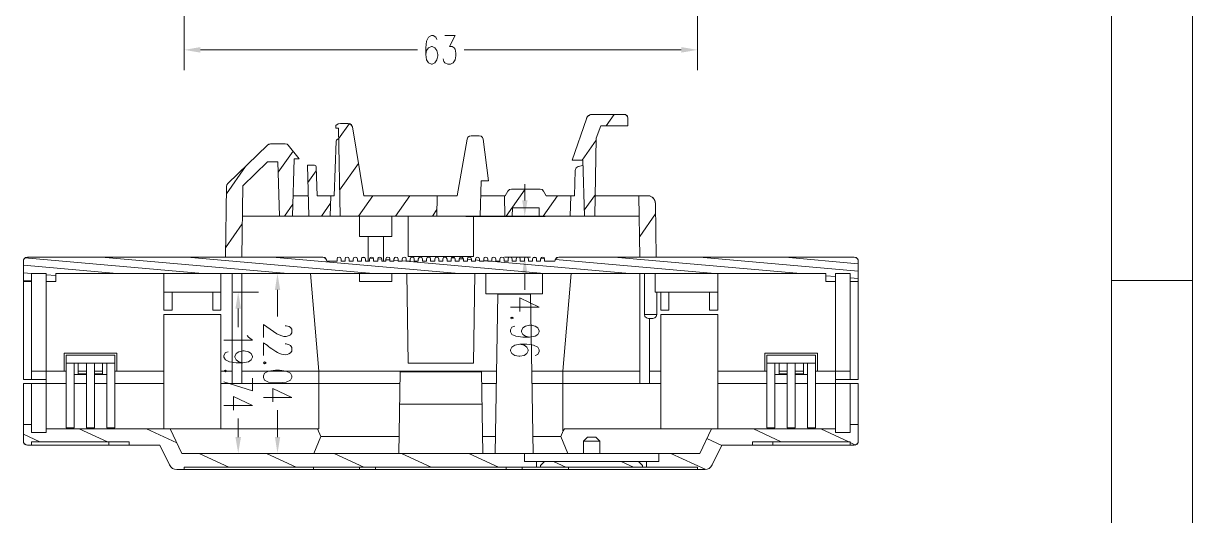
# Model space of a CAD drawing. Header units: millimetres. Extents: x 0 to 204, y 0 to 288.
# Drawn here: x 105.2 to 203.6, y 172.2 to 213.6 of the extents above; entities that cross this region are included whole.
import ezdxf

# ---------------------------------------------------------------- set-up
doc = ezdxf.new("R2010")
doc.units = ezdxf.units.MM

msp = doc.modelspace()

# ---------------------------------------------------------------- hatches: boundary and pattern name
h = msp.add_hatch(color=0)
h.dxf.hatch_style = 2
h.paths.add_polyline_path([(120.099667, 211.560833), (120.099667, 211.095167), (118.723833, 211.328)])
h = msp.add_hatch(color=0)
h.dxf.hatch_style = 2
h.paths.add_polyline_path([(160.549167, 211.560833), (160.549167, 211.095167), (161.925, 211.328)])
h = msp.add_hatch(color=0)
h.dxf.hatch_style = 2
h.paths.add_polyline_path([(147.616333, 198.670333), (147.171833, 198.670333), (147.3835, 197.315667)])
h = msp.add_hatch(color=0)
h.dxf.hatch_style = 2
h.paths.add_polyline_path([(147.616333, 192.532), (147.171833, 192.532), (147.3835, 193.907833)])
h = msp.add_hatch(color=0)
h.dxf.hatch_style = 2
h.paths.add_polyline_path([(126.8095, 191.156167), (126.365, 191.156167), (126.576667, 192.532)])
h = msp.add_hatch(color=0)
h.dxf.hatch_style = 2
h.paths.add_polyline_path([(123.5075, 189.589833), (123.041833, 189.589833), (123.274667, 190.965667)])
h = msp.add_hatch(color=0)
h.dxf.hatch_style = 2
h.paths.add_polyline_path([(123.5075, 178.794833), (123.041833, 178.794833), (123.274667, 177.419)])
h = msp.add_hatch(color=0)
h.dxf.hatch_style = 2
h.paths.add_polyline_path([(126.8095, 178.794833), (126.365, 178.794833), (126.576667, 177.419)])

# ---------------------------------------------------------------- linework, layer by layer
at = {"color": 0, "lineweight": 0}
for points in [[(203.581, 287.930167), (203.581, 0)], [(196.744167, 281.093333), (196.744167, 6.836833)], [(118.723833, 227.499333), (118.723833, 209.6135)], [(161.925, 227.499333), (161.925, 209.6135)], [(139.975167, 212.195833), (139.911667, 212.4075), (139.678833, 212.5345), (139.530667, 212.5345), (139.297833, 212.4075), (139.1285, 212.068833), (139.065, 211.497333), (139.065, 210.925833), (139.1285, 210.481333), (139.297833, 210.2485), (139.530667, 210.1215), (139.594167, 210.1215), (139.827, 210.2485), (139.975167, 210.481333), (140.059833, 210.82), (140.059833, 210.925833), (139.975167, 211.2645), (139.827, 211.497333), (139.594167, 211.624333), (139.530667, 211.624333), (139.297833, 211.497333), (139.1285, 211.2645), (139.065, 210.925833)], [(140.673667, 212.5345), (141.520333, 212.5345), (141.054667, 211.624333), (141.2875, 211.624333), (141.435667, 211.497333), (141.520333, 211.3915), (141.583833, 211.052833), (141.583833, 210.82), (141.520333, 210.481333), (141.351, 210.2485), (141.139333, 210.1215), (140.9065, 210.1215), (140.673667, 210.2485), (140.589, 210.354333), (140.5255, 210.587167)], [(120.099667, 211.328), (138.3665, 211.328)], [(160.549167, 211.328), (142.282333, 211.328)], [(153.289, 197.358), (152.4, 197.358), (152.273, 202.057), (151.362833, 202.057), (152.569333, 205.528333), (152.569333, 205.570667), (152.611667, 205.655333), (152.678209, 205.735634), (152.759833, 205.8035), (152.802167, 205.824667), (152.8445, 205.845833), (152.865667, 205.867), (152.908, 205.888167), (152.950333, 205.888167), (152.992667, 205.909333), (155.723167, 205.909333)], [(153.077333, 205.909333), (152.865667, 205.867), (152.675167, 205.74), (152.569333, 205.528333)], [(153.077333, 205.909333), (155.723167, 205.909333)], [(154.918833, 205.909333), (154.2415, 204.935667)], [(156.061833, 205.570667), (156.061833, 205.655333), (156.040667, 205.697667), (156.0195, 205.718833), (156.0195, 205.761167), (155.998333, 205.782333), (155.977167, 205.8035), (155.934833, 205.824667), (155.913667, 205.845833), (155.8925, 205.867), (155.850167, 205.888167), (155.829, 205.888167), (155.786667, 205.909333), (155.723167, 205.909333)], [(156.061833, 205.570667), (156.0195, 205.74), (155.8925, 205.867), (155.723167, 205.909333)], [(131.699, 205.105), (131.487333, 204.978)], [(131.487333, 204.745167), (131.487333, 204.978)], [(131.720167, 204.745167), (131.487333, 204.745167)], [(131.868333, 205.147333), (131.699, 205.105)], [(132.630333, 205.147333), (131.720167, 203.856167)], [(131.720167, 204.745167), (131.847167, 197.358)], [(131.868333, 205.147333), (132.5245, 205.147333)], [(132.884333, 204.872167), (132.820833, 205.020333), (132.693833, 205.105), (132.5245, 205.147333)], [(133.836833, 199.0725), (132.884333, 204.872167)], [(151.362833, 202.057), (152.569333, 205.528333)], [(156.061833, 205.570667), (156.061833, 204.935667), (153.775833, 204.935667), (153.394833, 203.8985), (153.289, 197.358)], [(153.775833, 204.935667), (153.394833, 203.8985)], [(153.775833, 204.935667), (156.061833, 204.935667)], [(156.061833, 204.935667), (156.061833, 205.570667)], [(131.720167, 203.835), (131.6355, 203.813833), (131.550833, 203.750333), (131.5085, 203.6445)], [(142.536333, 203.835), (141.710833, 199.0725)], [(142.875, 204.110167), (142.726833, 204.089), (142.599833, 203.983167), (142.536333, 203.835)], [(142.875, 204.110167), (143.552333, 204.110167)], [(143.891, 203.813833), (143.8275, 203.962), (143.721667, 204.067833), (143.552333, 204.110167)], [(143.891, 203.813833), (144.3355, 200.321333)], [(153.394833, 203.729167), (152.2095, 202.057)], [(153.394833, 203.8985), (153.289, 197.358)], [(122.406833, 200.0885), (125.751167, 203.327), (125.857, 203.3905), (125.984, 203.432833), (127.232833, 203.432833)], [(122.406833, 200.0885), (125.751167, 203.327)], [(125.984, 203.432833), (125.751167, 203.327)], [(125.984, 203.432833), (127.232833, 203.432833)], [(127.889, 202.819), (126.640167, 201.041)], [(127.486833, 203.305833), (127.381, 203.3905), (127.232833, 203.432833)], [(127.486833, 203.305833), (127.381, 203.3905), (127.232833, 203.432833)], [(127.486833, 203.305833), (128.397, 202.184), (127.973667, 202.184), (127.846667, 197.358)], [(128.397, 202.184), (127.486833, 203.305833)], [(131.5085, 203.6445), (131.360333, 199.0725)], [(127.846667, 197.358), (126.746, 197.358), (126.619, 201.908833), (125.751167, 201.908833), (123.676833, 199.898), (123.571, 193.907833), (122.195167, 193.907833), (122.301, 199.855667)], [(123.571, 193.907833), (123.676833, 199.898), (125.751167, 201.908833)], [(125.751167, 201.908833), (126.619, 201.908833)], [(126.619, 201.908833), (126.746, 197.358)], [(127.846667, 197.358), (127.973667, 202.184)], [(127.973667, 202.184), (128.397, 202.184)], [(133.392333, 201.781833), (131.804833, 199.538167)], [(152.273, 202.057), (151.362833, 202.057)], [(152.273, 202.057), (152.4, 197.358)], [(123.8885, 201.527833), (122.279833, 199.241833)], [(129.116667, 201.633667), (129.688167, 201.633667)], [(129.116667, 201.633667), (129.2225, 197.358)], [(129.836333, 201.168), (129.137833, 200.173167)], [(129.836333, 201.506667), (129.794, 201.591333), (129.688167, 201.633667)], [(129.921, 199.0725), (129.836333, 201.506667)], [(151.638, 201.189167), (151.5745, 199.0725)], [(151.892, 201.527833), (151.722667, 201.400833), (151.638, 201.189167)], [(151.892, 201.527833), (152.273, 201.6125)], [(122.195167, 193.907833), (122.301, 199.855667)], [(122.406833, 200.0885), (122.322167, 199.982667), (122.301, 199.855667)], [(122.406833, 200.0885), (122.322167, 199.982667), (122.301, 199.855667)], [(143.637, 197.358), (143.721667, 200.321333)], [(144.3355, 200.321333), (143.721667, 200.321333)], [(147.3835, 198.670333), (147.3835, 200.046167)], [(127.889, 199.0725), (129.180167, 199.0725)], [(129.921, 199.0725), (131.360333, 199.0725)], [(131.021667, 197.358), (131.064, 199.0725)], [(134.598833, 199.0725), (133.392333, 197.358)], [(133.836833, 199.0725), (141.710833, 199.0725)], [(137.710333, 199.0725), (136.503833, 197.358)], [(139.975167, 197.358), (140.0175, 199.0725)], [(143.679333, 199.0725), (145.7325, 199.0725)], [(145.669, 199.0725), (145.711333, 197.358)], [(145.7325, 199.0725), (145.965333, 199.4535)], [(147.425833, 199.622833), (145.817167, 197.358)], [(146.261667, 199.622833), (146.092333, 199.5805), (145.965333, 199.4535)], [(146.261667, 199.622833), (148.674667, 199.622833)], [(148.971, 199.4535), (148.844, 199.5805), (148.674667, 199.622833)], [(150.135167, 199.0725), (148.928667, 197.358)], [(149.182667, 199.0725), (148.971, 199.4535)], [(149.182667, 199.0725), (151.5745, 199.0725)], [(151.214667, 197.358), (151.257, 199.0725)], [(153.331333, 199.178333), (152.378833, 197.844833)], [(153.310167, 199.0725), (157.691667, 199.0725)], [(158.453667, 193.907833), (157.077833, 193.907833), (156.993167, 199.0725), (157.691667, 199.0725)], [(156.993167, 199.0725), (157.077833, 193.907833)], [(158.390167, 198.395167), (158.326667, 198.670333), (158.1785, 198.882), (157.945667, 199.030167), (157.691667, 199.0725)], [(158.390167, 198.395167), (158.347833, 198.606833), (158.242, 198.797333), (158.093833, 198.9455), (157.903333, 199.051333), (157.691667, 199.0725)], [(127.867833, 198.352833), (127.169333, 197.358)], [(131.042833, 198.4375), (130.280833, 197.358)], [(139.996333, 197.908333), (139.615333, 197.358)], [(146.325167, 197.358), (146.346333, 198.0565)], [(146.346333, 198.0565), (148.59, 198.0565)], [(148.59, 198.0565), (148.611167, 197.358)], [(158.390167, 198.395167), (158.453667, 193.907833)], [(158.390167, 198.395167), (158.453667, 193.907833)], [(123.6345, 197.358), (157.014333, 197.358)], [(133.477, 197.358), (133.477, 195.6435)], [(136.2075, 197.358), (136.2075, 195.6435)], [(137.583333, 197.358), (137.583333, 193.971333)], [(142.4305, 197.315667), (149.098, 197.315667)], [(143.0655, 197.358), (143.0655, 193.971333)], [(158.390167, 197.5485), (157.056667, 195.6435)], [(123.613333, 196.701833), (122.195167, 194.691)], [(136.2075, 195.6435), (133.477, 195.6435)], [(134.196667, 195.6435), (134.196667, 193.569167)], [(135.487833, 195.6435), (135.487833, 193.569167)], [(175.4505, 193.569167), (175.4505, 191.854667), (174.773167, 191.854667), (174.773167, 192.532), (173.5455, 192.532), (173.5455, 191.854667), (172.72, 191.854667), (172.72, 192.532), (107.928833, 192.532), (107.928833, 191.854667), (107.103333, 191.854667), (107.103333, 192.532), (105.875667, 192.532), (105.875667, 191.854667), (105.198333, 191.854667), (105.198333, 193.569167), (105.2195, 193.696167), (105.283, 193.802), (105.41, 193.886667), (105.537, 193.907833)], [(105.537, 193.907833), (105.367667, 193.8655), (105.240667, 193.7385), (105.198333, 193.569167)], [(105.325333, 193.844333), (120.269, 192.532)], [(105.537, 193.907833), (130.386667, 193.907833)], [(105.537, 193.907833), (130.386667, 193.907833)], [(111.781167, 193.907833), (127.4445, 192.532)], [(118.977833, 193.907833), (134.641167, 192.532)], [(126.153333, 193.907833), (141.837833, 192.532)], [(130.725333, 193.569167), (130.704167, 193.696167), (130.6195, 193.802), (130.513667, 193.886667), (130.386667, 193.907833)], [(130.725333, 193.569167), (130.683, 193.7385), (130.556, 193.8655), (130.386667, 193.907833)], [(130.725333, 193.569167), (131.593167, 193.569167), (131.593167, 193.7385), (131.6355, 193.8655), (131.7625, 193.907833), (131.868333, 193.8655), (131.931833, 193.7385), (131.931833, 193.569167), (132.2705, 193.569167), (132.2705, 193.7385), (132.312833, 193.8655), (132.439833, 193.907833), (132.566833, 193.8655), (132.609167, 193.7385), (132.609167, 193.569167), (132.947833, 193.569167), (132.947833, 193.7385), (133.011333, 193.8655), (133.117167, 193.907833), (133.244167, 193.8655), (133.307667, 193.7385), (133.307667, 193.569167), (133.646333, 193.569167), (133.646333, 193.7385), (133.688667, 193.8655), (133.815667, 193.907833), (133.942667, 193.8655), (133.985, 193.7385), (133.985, 193.569167), (134.323667, 193.569167), (134.323667, 193.7385), (134.387167, 193.8655), (134.493, 193.907833), (134.62, 193.8655), (134.662333, 193.7385), (134.662333, 193.569167), (135.022167, 193.569167), (135.022167, 193.7385), (135.0645, 193.8655), (135.1915, 193.907833), (135.297333, 193.8655), (135.360833, 193.7385), (135.360833, 193.569167), (135.6995, 193.569167), (135.6995, 193.7385), (135.741833, 193.8655), (135.868833, 193.907833), (135.995833, 193.8655), (136.038167, 193.7385), (136.038167, 193.569167), (136.376833, 193.569167), (136.376833, 193.7385), (136.440333, 193.8655), (136.546167, 193.907833), (136.673167, 193.8655), (136.736667, 193.7385), (136.736667, 193.569167), (137.075333, 193.569167), (137.075333, 193.7385), (137.117667, 193.8655), (137.244667, 193.907833), (137.371667, 193.8655), (137.414, 193.7385), (137.414, 193.569167), (137.752667, 193.569167), (137.752667, 193.7385), (137.795, 193.8655), (137.922, 193.907833), (138.049, 193.8655), (138.091333, 193.7385), (138.091333, 193.569167), (138.43, 193.569167), (138.43, 193.7385), (138.4935, 193.8655), (138.6205, 193.907833), (138.726333, 193.8655), (138.789833, 193.7385), (138.789833, 193.569167), (139.1285, 193.569167), (139.1285, 193.7385), (139.170833, 193.8655), (139.297833, 193.907833), (139.424833, 193.8655), (139.467167, 193.7385), (139.467167, 193.569167), (139.805833, 193.569167), (139.805833, 193.7385), (139.869333, 193.8655), (139.975167, 193.907833), (140.102167, 193.8655), (140.1445, 193.7385), (140.1445, 193.569167), (140.504333, 193.569167), (140.504333, 193.7385), (140.546667, 193.8655), (140.673667, 193.907833), (140.7795, 193.8655), (140.843, 193.7385), (140.843, 193.569167), (141.181667, 193.569167), (141.181667, 193.7385), (141.224, 193.8655), (141.351, 193.907833), (141.478, 193.8655), (141.520333, 193.7385), (141.520333, 193.569167), (141.859, 193.569167), (141.859, 193.7385), (141.9225, 193.8655), (142.0495, 193.907833), (142.155333, 193.8655), (142.218833, 193.7385), (142.218833, 193.569167), (142.5575, 193.569167), (142.5575, 193.7385), (142.599833, 193.8655), (142.726833, 193.907833), (142.853833, 193.8655), (142.896167, 193.7385), (142.896167, 193.569167), (143.234833, 193.569167), (143.234833, 193.7385), (143.298333, 193.8655), (143.404167, 193.907833), (143.531167, 193.8655), (143.5735, 193.7385), (143.5735, 193.569167), (143.933333, 193.569167), (143.933333, 193.7385), (143.975667, 193.8655), (144.102667, 193.907833), (144.2085, 193.8655), (144.272, 193.7385), (144.272, 193.569167), (144.610667, 193.569167), (144.610667, 193.7385), (144.653, 193.8655), (144.78, 193.907833), (144.907, 193.8655), (144.949333, 193.7385), (144.949333, 193.569167), (145.288, 193.569167), (145.288, 193.7385), (145.3515, 193.8655), (145.457333, 193.907833), (145.584333, 193.8655), (145.647833, 193.7385), (145.647833, 193.569167), (145.9865, 193.569167), (145.9865, 193.7385), (146.028833, 193.8655), (146.155833, 193.907833), (146.282833, 193.8655), (146.325167, 193.7385), (146.325167, 193.569167), (146.663833, 193.569167), (146.663833, 193.7385), (146.706167, 193.8655), (146.833167, 193.907833), (146.960167, 193.8655), (147.0025, 193.7385), (147.0025, 193.569167), (147.362333, 193.569167), (147.362333, 193.7385), (147.404667, 193.8655), (147.531667, 193.907833), (147.6375, 193.8655), (147.701, 193.7385), (147.701, 193.569167), (148.039667, 193.569167), (148.039667, 193.7385), (148.082, 193.8655), (148.209, 193.907833), (148.336, 193.8655), (148.378333, 193.7385), (148.378333, 193.569167), (148.717, 193.569167), (148.717, 193.7385), (148.7805, 193.8655), (148.886333, 193.907833), (149.013333, 193.8655), (149.055667, 193.7385), (149.055667, 193.569167), (149.9235, 193.569167), (149.944667, 193.696167), (150.029333, 193.802), (150.135167, 193.886667), (150.262167, 193.907833), (175.111833, 193.907833)], [(131.931833, 193.7385), (131.868333, 193.8655), (131.7625, 193.907833), (131.6355, 193.8655), (131.593167, 193.7385)], [(132.609167, 193.7385), (132.566833, 193.8655), (132.439833, 193.907833), (132.312833, 193.8655), (132.2705, 193.7385)], [(133.307667, 193.7385), (133.244167, 193.8655), (133.117167, 193.907833), (133.011333, 193.8655), (132.947833, 193.7385)], [(133.985, 193.7385), (133.942667, 193.8655), (133.815667, 193.907833), (133.688667, 193.8655), (133.646333, 193.7385)], [(133.709833, 193.8655), (133.942667, 193.8655)], [(134.662333, 193.7385), (134.62, 193.8655), (134.493, 193.907833), (134.387167, 193.8655), (134.323667, 193.7385)], [(134.344833, 193.823167), (134.662333, 193.802)], [(135.360833, 193.7385), (135.297333, 193.8655), (135.1915, 193.907833), (135.0645, 193.8655), (135.022167, 193.7385)], [(136.038167, 193.7385), (135.995833, 193.8655), (135.868833, 193.907833), (135.741833, 193.8655), (135.6995, 193.7385)], [(136.736667, 193.7385), (136.673167, 193.8655), (136.546167, 193.907833), (136.440333, 193.8655), (136.376833, 193.7385)], [(137.414, 193.7385), (137.371667, 193.8655), (137.244667, 193.907833), (137.117667, 193.8655), (137.075333, 193.7385)], [(143.0655, 193.971333), (137.583333, 193.971333)], [(138.091333, 193.7385), (138.049, 193.8655), (137.922, 193.907833), (137.795, 193.8655), (137.752667, 193.7385)], [(138.789833, 193.7385), (138.726333, 193.8655), (138.6205, 193.907833), (138.4935, 193.8655), (138.43, 193.7385)], [(139.467167, 193.7385), (139.424833, 193.8655), (139.297833, 193.907833), (139.170833, 193.8655), (139.1285, 193.7385)], [(140.1445, 193.7385), (140.102167, 193.8655), (139.975167, 193.907833), (139.869333, 193.8655), (139.805833, 193.7385)], [(140.843, 193.7385), (140.7795, 193.8655), (140.673667, 193.907833), (140.546667, 193.8655), (140.504333, 193.7385)], [(140.610167, 193.907833), (140.737167, 193.886667)], [(141.520333, 193.7385), (141.478, 193.8655), (141.351, 193.907833), (141.224, 193.8655), (141.181667, 193.7385)], [(141.224, 193.844333), (141.499167, 193.823167)], [(142.218833, 193.7385), (142.155333, 193.8655), (142.0495, 193.907833), (141.9225, 193.8655), (141.859, 193.7385)], [(142.896167, 193.7385), (142.853833, 193.8655), (142.726833, 193.907833), (142.599833, 193.8655), (142.5575, 193.7385)], [(143.5735, 193.7385), (143.531167, 193.8655), (143.404167, 193.907833), (143.298333, 193.8655), (143.234833, 193.7385)], [(144.272, 193.7385), (144.2085, 193.8655), (144.102667, 193.907833), (143.975667, 193.8655), (143.933333, 193.7385)], [(144.949333, 193.7385), (144.907, 193.8655), (144.78, 193.907833), (144.653, 193.8655), (144.610667, 193.7385)], [(145.647833, 193.7385), (145.584333, 193.8655), (145.457333, 193.907833), (145.3515, 193.8655), (145.288, 193.7385)], [(147.870333, 193.907833), (145.669, 193.907833)], [(146.325167, 193.7385), (146.282833, 193.8655), (146.155833, 193.907833), (146.028833, 193.8655), (145.9865, 193.7385)], [(147.0025, 193.7385), (146.960167, 193.8655), (146.833167, 193.907833), (146.706167, 193.8655), (146.663833, 193.7385)], [(147.701, 193.7385), (147.6375, 193.8655), (147.531667, 193.907833), (147.404667, 193.8655), (147.362333, 193.7385)], [(148.378333, 193.7385), (148.336, 193.8655), (148.209, 193.907833), (148.082, 193.8655), (148.039667, 193.7385)], [(148.103167, 193.8655), (148.336, 193.844333)], [(149.055667, 193.7385), (149.013333, 193.8655), (148.886333, 193.907833), (148.7805, 193.8655), (148.717, 193.7385)], [(148.738167, 193.823167), (149.055667, 193.780833)], [(150.262167, 193.907833), (150.092833, 193.8655), (149.965833, 193.7385), (149.9235, 193.569167)], [(150.262167, 193.907833), (175.111833, 193.907833)], [(154.918833, 193.907833), (170.582167, 192.532)], [(162.094333, 193.907833), (175.4505, 192.743667)], [(169.291, 193.907833), (175.4505, 193.3575)], [(175.4505, 193.569167), (175.429333, 193.696167), (175.365833, 193.802), (175.238833, 193.886667), (175.111833, 193.907833)], [(175.4505, 193.569167), (175.408167, 193.7385), (175.281167, 193.8655), (175.111833, 193.907833)], [(105.198333, 193.569167), (105.198333, 183.620833)], [(105.198333, 193.2305), (113.072333, 192.532)], [(130.725333, 193.569167), (131.593167, 193.569167)], [(131.593167, 193.7385), (131.593167, 193.569167)], [(131.931833, 193.7385), (131.931833, 193.569167)], [(131.931833, 193.569167), (132.2705, 193.569167)], [(132.2705, 193.7385), (132.2705, 193.569167)], [(132.609167, 193.7385), (132.609167, 193.569167)], [(132.609167, 193.569167), (132.947833, 193.569167)], [(132.947833, 193.7385), (132.947833, 193.569167)], [(133.307667, 193.7385), (133.307667, 193.569167)], [(133.307667, 193.569167), (133.646333, 193.569167)], [(133.646333, 193.7385), (133.646333, 193.569167)], [(133.985, 193.7385), (133.985, 193.569167)], [(133.985, 193.569167), (134.323667, 193.569167)], [(134.323667, 193.7385), (134.323667, 193.569167)], [(134.662333, 193.7385), (134.662333, 193.569167)], [(134.662333, 193.569167), (135.022167, 193.569167)], [(135.022167, 193.759667), (135.360833, 193.7385)], [(135.022167, 193.7385), (135.022167, 193.569167)], [(135.360833, 193.7385), (135.360833, 193.569167)], [(135.360833, 193.569167), (135.6995, 193.569167)], [(135.6995, 193.7385), (135.6995, 193.569167)], [(135.6995, 193.696167), (136.038167, 193.675)], [(136.038167, 193.7385), (136.038167, 193.569167)], [(136.038167, 193.569167), (136.376833, 193.569167)], [(136.376833, 193.7385), (136.376833, 193.569167)], [(136.376833, 193.632667), (136.736667, 193.6115)], [(136.736667, 193.7385), (136.736667, 193.569167)], [(136.736667, 193.569167), (137.075333, 193.569167)], [(137.075333, 193.7385), (137.075333, 193.569167)], [(137.075333, 193.590333), (149.013333, 192.532)], [(137.414, 193.7385), (137.414, 193.569167)], [(137.414, 193.569167), (137.752667, 193.569167)], [(137.752667, 193.7385), (137.752667, 193.569167)], [(138.091333, 193.7385), (138.091333, 193.569167)], [(138.091333, 193.569167), (138.43, 193.569167)], [(138.43, 193.7385), (138.43, 193.569167)], [(138.789833, 193.7385), (138.789833, 193.569167)], [(138.789833, 193.569167), (139.1285, 193.569167)], [(139.1285, 193.7385), (139.1285, 193.569167)], [(139.467167, 193.7385), (139.467167, 193.569167)], [(139.467167, 193.569167), (139.805833, 193.569167)], [(139.805833, 193.7385), (139.805833, 193.569167)], [(140.1445, 193.7385), (140.1445, 193.569167)], [(140.1445, 193.569167), (140.504333, 193.569167)], [(140.504333, 193.7385), (140.504333, 193.569167)], [(140.843, 193.7385), (140.843, 193.569167)], [(140.843, 193.569167), (141.181667, 193.569167)], [(141.181667, 193.7385), (141.181667, 193.569167)], [(141.520333, 193.7385), (141.520333, 193.569167)], [(141.520333, 193.569167), (141.859, 193.569167)], [(141.859, 193.7385), (141.859, 193.569167)], [(141.880167, 193.780833), (142.218833, 193.759667)], [(142.218833, 193.7385), (142.218833, 193.569167)], [(142.218833, 193.569167), (142.5575, 193.569167)], [(142.5575, 193.7385), (142.896167, 193.696167)], [(142.5575, 193.7385), (142.5575, 193.569167)], [(142.896167, 193.7385), (142.896167, 193.569167)], [(142.896167, 193.569167), (143.234833, 193.569167)], [(143.234833, 193.7385), (143.234833, 193.569167)], [(143.234833, 193.675), (143.5735, 193.632667)], [(143.5735, 193.7385), (143.5735, 193.569167)], [(143.5735, 193.569167), (143.933333, 193.569167)], [(143.933333, 193.7385), (143.933333, 193.569167)], [(143.933333, 193.6115), (144.272, 193.590333)], [(144.272, 193.7385), (144.272, 193.569167)], [(144.272, 193.569167), (144.610667, 193.569167)], [(144.441333, 193.569167), (156.21, 192.532)], [(144.610667, 193.7385), (144.610667, 193.569167)], [(144.949333, 193.7385), (144.949333, 193.569167)], [(144.949333, 193.569167), (145.288, 193.569167)], [(145.288, 193.7385), (145.288, 193.569167)], [(145.647833, 193.7385), (145.647833, 193.569167)], [(145.647833, 193.569167), (145.9865, 193.569167)], [(145.9865, 193.7385), (145.9865, 193.569167)], [(146.325167, 193.7385), (146.325167, 193.569167)], [(146.325167, 193.569167), (146.663833, 193.569167)], [(146.663833, 193.7385), (146.663833, 193.569167)], [(147.0025, 193.7385), (147.0025, 193.569167)], [(147.0025, 193.569167), (147.362333, 193.569167)], [(147.362333, 193.7385), (147.362333, 193.569167)], [(147.701, 193.7385), (147.701, 193.569167)], [(147.701, 193.569167), (148.039667, 193.569167)], [(148.039667, 193.7385), (148.039667, 193.569167)], [(148.378333, 193.7385), (148.378333, 193.569167)], [(148.378333, 193.569167), (148.717, 193.569167)], [(148.717, 193.7385), (148.717, 193.569167)], [(149.055667, 193.7385), (149.055667, 193.569167)], [(149.055667, 193.569167), (149.9235, 193.569167)], [(149.965833, 193.717333), (163.3855, 192.532)], [(175.4505, 193.569167), (175.4505, 183.620833)], [(105.198333, 192.5955), (105.875667, 192.532)], [(105.198333, 191.9605), (105.875667, 191.918167)], [(105.198333, 191.854667), (105.875667, 191.854667)], [(105.875667, 192.532), (105.875667, 183.620833)], [(105.875667, 192.532), (107.103333, 192.532)], [(107.103333, 192.532), (107.103333, 179.175833)], [(107.103333, 192.426167), (107.928833, 192.362667)], [(107.103333, 191.854667), (107.928833, 191.854667)], [(107.928833, 192.532), (107.928833, 191.854667)], [(107.928833, 192.532), (172.72, 192.532)], [(117.009333, 192.532), (117.009333, 189.441667)], [(121.814167, 192.532), (121.814167, 189.441667)], [(121.898833, 192.532), (128.291167, 192.532)], [(122.766667, 192.532), (122.766667, 183.282167)], [(123.592167, 192.532), (123.592167, 183.282167)], [(130.048, 184.319333), (129.3495, 192.532)], [(133.477, 192.532), (133.477, 191.854667)], [(136.2075, 191.854667), (133.477, 191.854667)], [(136.2075, 192.532), (136.2075, 191.854667)], [(137.456333, 192.532), (137.583333, 184.996667)], [(143.1925, 192.532), (143.0655, 184.996667)], [(144.102667, 192.532), (144.102667, 190.8175)], [(147.3835, 192.532), (147.3835, 191.156167)], [(148.886333, 192.532), (148.886333, 190.8175)], [(150.600833, 184.319333), (151.299333, 192.532)], [(157.056667, 192.532), (157.056667, 183.282167)], [(157.458833, 192.532), (157.458833, 189.103)], [(158.369, 192.532), (158.369, 190.965667)], [(163.6395, 192.532), (163.6395, 189.441667)], [(172.72, 192.532), (172.72, 191.854667)], [(172.72, 192.3415), (173.5455, 192.278)], [(172.72, 191.854667), (173.5455, 191.854667)], [(173.5455, 192.532), (174.773167, 192.532)], [(173.5455, 192.532), (173.5455, 179.175833)], [(174.773167, 192.532), (174.773167, 183.620833)], [(174.773167, 192.172167), (175.4505, 192.108667)], [(174.773167, 191.854667), (175.4505, 191.854667)], [(196.744167, 191.9605), (203.581, 191.9605)], [(121.814167, 190.965667), (117.009333, 190.965667)], [(117.707833, 189.441667), (117.707833, 190.965667)], [(121.136833, 189.441667), (121.136833, 190.965667)], [(122.851333, 190.965667), (124.989167, 190.965667)], [(126.576667, 191.156167), (126.576667, 188.9125)], [(163.6395, 190.965667), (158.369, 190.965667)], [(158.496, 190.965667), (158.496, 189.103)], [(158.834667, 189.441667), (158.834667, 190.965667)], [(159.512, 189.441667), (159.512, 190.965667)], [(162.941, 189.441667), (162.941, 190.965667)], [(148.886333, 190.8175), (144.102667, 190.8175)], [(144.885833, 177.419), (145.118667, 190.796333)], [(145.118667, 190.796333), (147.870333, 190.796333)], [(148.59, 189.716833), (146.981333, 190.478833), (146.981333, 189.335833)], [(148.103167, 177.419), (147.870333, 190.796333)], [(117.009333, 189.441667), (117.707833, 189.441667)], [(117.009333, 179.493333), (117.009333, 189.081833)], [(117.009333, 189.081833), (121.814167, 189.081833)], [(121.136833, 189.441667), (121.814167, 189.441667)], [(121.814167, 179.493333), (121.814167, 189.081833)], [(123.274667, 189.589833), (123.274667, 188.0235)], [(148.59, 189.716833), (146.198167, 189.716833)], [(158.496, 189.103), (157.458833, 189.103)], [(157.458833, 189.103), (157.501167, 188.933667), (157.628167, 188.806667), (157.7975, 188.764333)], [(158.157333, 188.764333), (158.326667, 188.806667), (158.453667, 188.933667), (158.496, 189.103)], [(159.512, 189.441667), (158.834667, 189.441667)], [(158.834667, 189.081833), (163.6395, 189.081833)], [(158.834667, 179.493333), (158.834667, 189.081833)], [(163.6395, 189.441667), (162.941, 189.441667)], [(163.6395, 179.493333), (163.6395, 189.081833)], [(127.211667, 188.1505), (127.3175, 188.1505), (127.550333, 188.087), (127.677333, 188.002333), (127.783167, 187.854167), (127.783167, 187.536667), (127.677333, 187.3885), (127.550333, 187.325), (127.3175, 187.240333), (127.105833, 187.240333), (126.873, 187.325), (126.534333, 187.473167), (125.391333, 188.235167), (125.391333, 187.155667)], [(147.785667, 187.198), (147.447, 187.2615), (147.214167, 187.409667), (147.108333, 187.6425), (147.108333, 187.727167), (147.214167, 187.96), (147.447, 188.108167), (147.785667, 188.192833), (147.912667, 188.192833), (148.251333, 188.108167), (148.484167, 187.96), (148.59, 187.727167), (148.59, 187.6425), (148.484167, 187.409667), (148.251333, 187.2615), (147.785667, 187.198), (147.214167, 187.198), (146.642667, 187.2615), (146.304, 187.409667), (146.198167, 187.6425), (146.198167, 187.790667), (146.304, 188.0235), (146.536833, 188.108167)], [(158.157333, 188.764333), (157.7975, 188.764333)], [(157.882167, 188.764333), (157.882167, 183.282167)], [(124.0155, 187.325), (124.1425, 187.176833), (124.481167, 186.944), (122.068167, 186.944)], [(123.676833, 185.039), (123.338167, 185.1025), (123.105333, 185.271833), (122.9995, 185.504667), (122.9995, 185.568167), (123.105333, 185.801), (123.338167, 185.949167), (123.676833, 186.033833), (123.782667, 186.033833), (124.1425, 185.949167), (124.354167, 185.801), (124.481167, 185.568167), (124.481167, 185.504667), (124.354167, 185.271833), (124.1425, 185.1025), (123.676833, 185.039), (123.105333, 185.039), (122.533833, 185.1025), (122.195167, 185.271833), (122.068167, 185.504667), (122.068167, 185.652833), (122.195167, 185.885667), (122.428, 185.949167)], [(127.211667, 186.6265), (127.3175, 186.6265), (127.550333, 186.541833), (127.677333, 186.478333), (127.783167, 186.330167), (127.783167, 186.012667), (127.677333, 185.8645), (127.540074, 185.776863), (127.394029, 185.72677), (127.240919, 185.710191), (127.082467, 185.723097), (126.920396, 185.761458), (126.756428, 185.821247), (126.592286, 185.898433), (126.429691, 185.988986), (126.270366, 186.088879), (126.116033, 186.194082), (125.968416, 186.300565), (125.829235, 186.4043), (125.700214, 186.501256), (125.583076, 186.587406), (125.479541, 186.658719), (125.391333, 186.711167), (125.391333, 185.631667)], [(148.251333, 185.652833), (148.484167, 185.7375), (148.59, 185.970333), (148.59, 186.1185), (148.484167, 186.351333), (148.124333, 186.4995), (147.552833, 186.584167), (146.981333, 186.584167), (146.536833, 186.4995), (146.304, 186.351333), (146.198167, 186.1185), (146.198167, 186.033833), (146.304, 185.801), (146.536833, 185.652833), (146.8755, 185.589333), (146.981333, 185.589333), (147.341167, 185.652833), (147.552833, 185.801), (147.679833, 186.033833), (147.679833, 186.1185), (147.552833, 186.351333), (147.341167, 186.4995), (146.981333, 186.584167)], [(108.627333, 184.319333), (108.627333, 185.843333)], [(108.627333, 185.843333), (113.072333, 185.843333)], [(108.796667, 179.556833), (108.796667, 185.674)], [(108.796667, 185.674), (112.903, 185.674)], [(108.796667, 184.996667), (112.903, 184.996667)], [(109.474, 179.556833), (109.474, 184.996667)], [(109.812667, 184.996667), (109.812667, 184.107667)], [(110.511167, 179.556833), (110.511167, 184.996667)], [(111.1885, 179.556833), (111.1885, 184.996667)], [(111.865833, 184.996667), (111.865833, 184.107667)], [(112.225667, 179.556833), (112.225667, 184.996667)], [(112.903, 179.556833), (112.903, 185.674)], [(113.072333, 185.843333), (113.072333, 184.319333)], [(143.0655, 184.996667), (137.583333, 184.996667)], [(167.5765, 185.843333), (172.0215, 185.843333)], [(167.5765, 184.319333), (167.5765, 185.843333)], [(167.745833, 185.674), (171.852167, 185.674)], [(167.745833, 185.674), (167.745833, 179.556833)], [(167.745833, 184.996667), (171.852167, 184.996667)], [(168.423167, 184.996667), (168.423167, 179.556833)], [(168.783, 184.996667), (168.783, 184.107667)], [(169.460333, 184.996667), (169.460333, 179.556833)], [(170.137667, 184.996667), (170.137667, 179.556833)], [(170.836167, 184.996667), (170.836167, 184.107667)], [(171.174833, 184.996667), (171.174833, 179.556833)], [(171.852167, 185.674), (171.852167, 179.556833)], [(172.0215, 185.843333), (172.0215, 184.319333)], [(105.875667, 184.319333), (108.796667, 184.319333)], [(110.511167, 184.044167), (109.474, 184.044167)], [(110.511167, 184.319333), (109.812667, 184.319333)], [(110.511167, 184.107667), (109.812667, 184.107667)], [(111.865833, 184.319333), (111.1885, 184.319333)], [(111.865833, 184.107667), (111.1885, 184.107667)], [(112.225667, 184.044167), (111.1885, 184.044167)], [(117.009333, 184.319333), (112.903, 184.319333)], [(122.766667, 184.319333), (121.814167, 184.319333)], [(123.592167, 184.319333), (145.012833, 184.319333)], [(130.048, 184.319333), (130.048, 179.493333)], [(136.779, 177.419), (136.906, 184.277)], [(136.906, 184.277), (143.742833, 184.277)], [(143.869833, 177.419), (143.742833, 184.277)], [(147.976167, 184.319333), (157.056667, 184.319333)], [(150.600833, 179.345167), (150.600833, 184.319333)], [(158.834667, 184.319333), (157.882167, 184.319333)], [(167.745833, 184.319333), (163.6395, 184.319333)], [(169.460333, 184.044167), (168.423167, 184.044167)], [(169.460333, 184.319333), (168.783, 184.319333)], [(169.460333, 184.107667), (168.783, 184.107667)], [(170.836167, 184.319333), (170.137667, 184.319333)], [(170.836167, 184.107667), (170.137667, 184.107667)], [(171.174833, 184.044167), (170.137667, 184.044167)], [(174.773167, 184.319333), (171.852167, 184.319333)], [(105.198333, 183.620833), (107.103333, 183.620833)], [(105.198333, 183.282167), (105.198333, 178.456167)], [(108.796667, 183.282167), (105.198333, 183.282167)], [(105.875667, 179.175833), (105.875667, 183.282167)], [(110.511167, 183.282167), (109.474, 183.282167)], [(112.225667, 183.282167), (111.1885, 183.282167)], [(117.009333, 183.282167), (112.903, 183.282167)], [(136.884833, 183.282167), (121.814167, 183.282167)], [(122.068167, 183.430333), (124.481167, 182.668333), (124.481167, 183.726667)], [(144.991667, 183.282167), (143.764, 183.282167)], [(158.834667, 183.282167), (147.997333, 183.282167)], [(167.745833, 183.282167), (163.6395, 183.282167)], [(169.460333, 183.282167), (168.423167, 183.282167)], [(171.174833, 183.282167), (170.137667, 183.282167)], [(175.4505, 183.282167), (171.852167, 183.282167)], [(173.5455, 183.620833), (175.4505, 183.620833)], [(174.773167, 179.175833), (174.773167, 183.282167)], [(175.4505, 183.282167), (175.4505, 178.456167)], [(124.481167, 181.440667), (122.8725, 182.202667), (122.8725, 181.059667)], [(127.783167, 182.118), (125.391333, 182.118)], [(127.783167, 182.118), (126.1745, 182.88), (126.1745, 181.737)], [(124.481167, 181.440667), (122.068167, 181.440667)], [(126.576667, 178.794833), (126.576667, 181.0385)], [(136.906, 181.5465), (143.742833, 181.5465)], [(123.274667, 178.794833), (123.274667, 180.361167)], [(105.198333, 178.456167), (105.198333, 179.853167), (105.875667, 179.853167), (105.875667, 179.175833), (107.103333, 179.175833), (107.103333, 179.493333), (117.5385, 179.493333), (118.533333, 177.419), (147.362333, 177.419), (147.362333, 176.741667), (148.378333, 176.741667), (148.378333, 176.254833), (118.723833, 176.254833), (118.723833, 176.064333), (118.11, 176.064333), (117.9195, 176.0855), (117.750167, 176.149), (117.602, 176.276), (117.496167, 176.445333), (116.670667, 178.1175), (114.1095, 178.1175), (114.1095, 178.392667), (105.875667, 178.392667), (105.875667, 178.1175)], [(105.198333, 179.853167), (105.875667, 179.853167)], [(105.875667, 179.175833), (107.103333, 179.175833)], [(107.103333, 179.493333), (130.048, 179.493333)], [(108.796667, 179.556833), (109.474, 179.556833)], [(112.268, 178.392667), (109.897333, 179.493333)], [(110.511167, 179.556833), (111.1885, 179.556833)], [(112.225667, 179.556833), (112.903, 179.556833)], [(118.11, 178.308), (115.57, 179.493333)], [(117.5385, 179.493333), (118.533333, 177.419)], [(130.2385, 178.837167), (129.942167, 179.493333)], [(150.622, 179.302833), (150.410333, 178.837167)], [(150.727833, 179.493333), (150.622, 179.302833), (150.600833, 179.345167)], [(150.727833, 179.493333), (173.5455, 179.493333)], [(162.538833, 176.064333), (161.925, 176.064333), (161.925, 176.254833), (157.628167, 176.254833), (157.628167, 176.741667), (158.665333, 176.741667), (158.665333, 177.419), (162.1155, 177.419), (163.110333, 179.493333), (173.5455, 179.493333), (173.5455, 179.175833), (174.773167, 179.175833), (174.773167, 179.853167), (175.4505, 179.853167), (175.4505, 178.456167), (175.429333, 178.329167), (175.365833, 178.202167), (175.238833, 178.138667), (175.111833, 178.1175), (174.773167, 178.1175), (174.773167, 178.392667), (166.539333, 178.392667), (166.539333, 178.1175)], [(163.110333, 179.493333), (162.1155, 177.419)], [(168.9735, 178.392667), (166.624, 179.493333)], [(167.745833, 179.556833), (168.423167, 179.556833)], [(169.460333, 179.556833), (170.137667, 179.556833)], [(171.174833, 179.556833), (171.852167, 179.556833)], [(174.646167, 178.392667), (172.296667, 179.493333)], [(173.5455, 179.175833), (174.773167, 179.175833)], [(174.773167, 179.853167), (175.4505, 179.853167)], [(106.595333, 178.392667), (105.198333, 179.027667)], [(105.198333, 178.456167), (105.2195, 178.329167), (105.283, 178.202167), (105.41, 178.138667), (105.537, 178.1175)], [(105.198333, 178.456167), (105.240667, 178.286833), (105.367667, 178.159833), (105.537, 178.1175)], [(105.537, 178.1175), (105.875667, 178.1175)], [(105.537, 178.1175), (116.670667, 178.1175)], [(105.875667, 178.392667), (105.875667, 178.1175)], [(105.875667, 178.392667), (114.1095, 178.392667)], [(112.395, 178.1175), (112.395, 178.392667)], [(114.1095, 178.392667), (114.1095, 178.1175)], [(116.670667, 178.1175), (117.496167, 176.445333)], [(129.645833, 177.419), (130.2385, 178.837167)], [(136.800167, 178.837167), (130.2385, 178.837167)], [(144.907, 178.837167), (143.848667, 178.837167)], [(150.410333, 178.837167), (148.082, 178.837167)], [(150.410333, 178.837167), (151.003, 177.419)], [(152.675167, 178.794833), (152.315333, 178.456167)], [(152.315333, 178.456167), (153.691167, 178.456167)], [(152.315333, 177.419), (152.315333, 178.456167)], [(152.675167, 178.794833), (153.3525, 178.794833)], [(153.3525, 178.794833), (153.691167, 178.456167)], [(153.691167, 177.419), (153.691167, 178.456167)], [(163.957, 178.075167), (162.708167, 178.667833)], [(166.539333, 178.1175), (163.978167, 178.1175), (163.152667, 176.445333)], [(163.978167, 178.1175), (163.152667, 176.445333)], [(163.978167, 178.1175), (175.111833, 178.1175)], [(166.539333, 178.392667), (174.773167, 178.392667)], [(166.539333, 178.392667), (166.539333, 178.1175)], [(168.253833, 178.1175), (168.253833, 178.392667)], [(174.773167, 178.392667), (174.773167, 178.1175)], [(175.217667, 178.1175), (174.773167, 178.329167)], [(175.111833, 178.1175), (175.281167, 178.159833), (175.408167, 178.286833), (175.4505, 178.456167)], [(118.533333, 177.419), (162.1155, 177.419)], [(122.4915, 176.254833), (119.993833, 177.419)], [(123.359333, 177.419), (128.291167, 177.419)], [(123.359333, 177.419), (124.989167, 177.419)], [(128.164167, 176.254833), (125.6665, 177.419)], [(133.836833, 176.254833), (131.339167, 177.419)], [(139.5095, 176.254833), (137.011833, 177.419)], [(145.182167, 176.254833), (142.6845, 177.419)], [(147.362333, 176.741667), (147.362333, 177.419)], [(158.665333, 176.741667), (158.665333, 177.419)], [(162.6235, 176.064333), (159.681333, 177.419)], [(117.496167, 176.445333), (117.602, 176.276), (117.750167, 176.149), (117.9195, 176.0855), (118.11, 176.064333)], [(118.723833, 176.254833), (118.723833, 176.064333)], [(118.723833, 176.254833), (161.925, 176.254833)], [(129.6035, 176.064333), (129.6035, 176.254833)], [(133.477, 176.064333), (133.477, 176.254833)], [(134.831667, 176.064333), (134.831667, 176.254833)], [(145.817167, 176.064333), (145.817167, 176.254833)], [(147.171833, 176.064333), (147.171833, 176.254833)], [(147.362333, 176.741667), (158.665333, 176.741667)], [(148.378333, 176.741667), (148.378333, 176.254833)], [(148.717, 176.403), (149.055667, 176.741667)], [(148.717, 176.403), (148.717, 176.254833)], [(150.854833, 176.254833), (149.817667, 176.741667)], [(151.0665, 176.064333), (151.0665, 176.254833)], [(156.5275, 176.254833), (155.490333, 176.741667)], [(157.2895, 176.403), (156.950833, 176.741667)], [(157.2895, 176.403), (157.2895, 176.254833)], [(157.628167, 176.741667), (157.628167, 176.254833)], [(161.925, 176.254833), (161.925, 176.064333)], [(162.538833, 176.064333), (162.729333, 176.0855), (162.898667, 176.149), (163.046833, 176.276), (163.152667, 176.445333)], [(162.538833, 176.064333), (162.729333, 176.0855), (162.898667, 176.149), (163.046833, 176.276), (163.152667, 176.445333)], [(118.11, 176.064333), (162.538833, 176.064333)]]:
    msp.add_lwpolyline(points, dxfattribs=at)
for points in [[(139.975167, 197.358), (131.847167, 197.358), (131.720167, 204.745167), (131.487333, 204.745167), (131.487333, 204.978), (131.699, 205.105), (131.868333, 205.147333), (132.5245, 205.147333), (132.757333, 205.062667), (132.884333, 204.872167), (133.836833, 199.0725), (140.0175, 199.0725)], [(131.021667, 197.358), (129.2225, 197.358), (129.116667, 201.633667), (129.688167, 201.633667), (129.794, 201.591333), (129.836333, 201.506667), (129.921, 199.0725), (131.064, 199.0725)], [(146.325167, 197.358), (145.711333, 197.358), (145.669, 199.0725), (145.7325, 199.0725), (145.965333, 199.4535), (146.092333, 199.5805), (146.261667, 199.622833), (148.674667, 199.622833), (148.844, 199.5805), (148.971, 199.4535), (149.182667, 199.0725), (151.257, 199.0725), (151.214667, 197.358), (148.611167, 197.358), (148.59, 198.0565), (146.346333, 198.0565)], [(146.431, 188.7855), (146.304, 188.870167), (146.198167, 188.7855), (146.304, 188.722)], [(125.624167, 185.017833), (125.497167, 185.1025), (125.391333, 185.017833), (125.497167, 184.933167)], [(122.301, 184.3405), (122.195167, 184.425167), (122.068167, 184.3405), (122.195167, 184.277)], [(127.783167, 183.938333), (127.677333, 184.171167), (127.3175, 184.3405), (126.746, 184.404), (126.407333, 184.404), (125.835833, 184.3405), (125.497167, 184.171167), (125.391333, 183.938333), (125.391333, 183.790167), (125.497167, 183.557333), (125.835833, 183.409167), (126.407333, 183.345667), (126.746, 183.345667), (127.3175, 183.409167), (127.677333, 183.557333), (127.783167, 183.790167)], [(157.2895, 176.254833), (148.717, 176.254833), (148.717, 176.403), (149.055667, 176.741667), (156.950833, 176.741667), (157.2895, 176.403)]]:
    msp.add_lwpolyline(points, close=True, dxfattribs=at)

doc.saveas('drawing.dxf')
